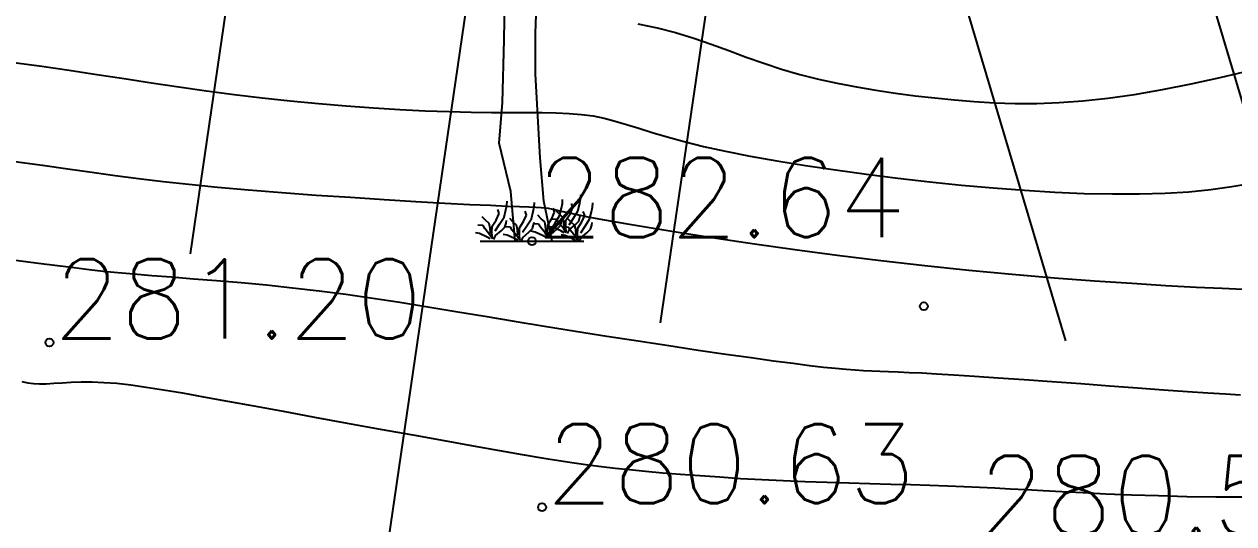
# Model space of a CAD drawing. Extents: x 524954 to 526204, y 9523489 to 9524010.
# Drawn here: x 525939.91 to 525955.18, y 9523699.49 to 9523705.8 of the extents above; entities that cross this region are included whole.
import ezdxf

# ---------------------------------------------------------------- set-up
doc = ezdxf.new("R2010")
doc.units = 0
doc.header["$PDMODE"] = 33
doc.header["$PDSIZE"] = 0.1
doc.linetypes.add('ACAD_ISO12W100', pattern=[21, 12, -3, 0, -3, 0, -3])
for name, color, linetype in [('Arbre', 34, 'ACAD_ISO12W100'), ('CN_01_00', 3, 'Continuous'), ('CN_02_00', 4, 'Continuous'), ('CN_05_00', 6, 'Continuous'), ('Talus', 2, 'Continuous'), ('TopoAlt', 3, 'Continuous'), ('TOPOJIS', 7, 'Continuous')]:
    doc.layers.add(name, color=color, linetype=linetype)
doc.styles.add('Simplex 1.0', font='Simplex.shx', dxfattribs={"width": 0.99, "height": 1})

# ---------------------------------------------------------------- blocks, each defined once
blk = doc.blocks.new('TCPOINT M')
at = {"color": 0}
blk.add_point((0, 0), dxfattribs=at)
at = {"layer": 'TopoAlt', "style": 'Simplex 1.0', "width": 0.99}
blk.add_attdef('ALT', (0.15, 0.15), '', height=1, dxfattribs=at)
blk = doc.blocks.new('v088')
at = {"linetype": 'Continuous'}
for p, q in [((0.045, 2.625), (0.064, 3.179)), ((-0.352, 2.542), (-0.344, 3.046)), ((0.043, 2.109), (0.045, 2.625)), ((-0.373, 1.752), (-0.352, 2.542)), ((0.102, 1.053), (0.043, 2.109)), ((-0.412, 1.235), (-0.373, 1.752)), ((-0.268, 0.628), (-0.412, 1.235)), ((0.151, 0.506), (0.102, 1.053)), ((-0.213, 0), (-0.268, 0.628)), ((-0.317, 0.454), (-0.315, 0.507)), ((0.029, 0.435), (0.031, 0.488)), ((0.256, 0), (0.151, 0.506)), ((0.373, 0.416), (0.385, 0.474)), ((0.385, 0.474), (0.387, 0.526)), ((0.517, 0.426), (0.5, 0.476)), ((0.579, 0.38), (0.603, 0.474)), ((0.603, 0.474), (0.615, 0.531)), ((0.615, 0.531), (0.618, 0.584)), ((0.765, 0.43), (0.767, 0.483)), ((-0.587, 0.264), (-0.627, 0.308)), ((-0.452, 0.267), (-0.416, 0.349)), ((-0.416, 0.349), (-0.433, 0.399)), ((-0.353, 0.303), (-0.329, 0.397)), ((-0.329, 0.397), (-0.317, 0.454)), ((-0.106, 0.248), (-0.07, 0.329)), ((-0.07, 0.329), (-0.087, 0.38)), ((-0.007, 0.284), (0.017, 0.377)), ((0.017, 0.377), (0.029, 0.435)), ((0.115, 0.284), (0.075, 0.327)), ((0.25, 0.286), (0.286, 0.368)), ((0.286, 0.368), (0.269, 0.418)), ((0.293, 0.233), (0.349, 0.322)), ((0.346, 0.341), (0.305, 0.385)), ((0.392, 0.301), (0.346, 0.341)), ((0.349, 0.322), (0.373, 0.416)), ((0.43, 0.264), (0.481, 0.344)), ((0.481, 0.344), (0.517, 0.426)), ((0.524, 0.291), (0.579, 0.38)), ((0.606, 0.303), (0.613, 0.337)), ((0.63, 0.243), (0.666, 0.325)), ((0.666, 0.325), (0.649, 0.375)), ((0.728, 0.279), (0.752, 0.373)), ((0.752, 0.373), (0.765, 0.43)), ((-0.618, 0.197), (-0.683, 0.202)), ((-0.596, 0.159), (-0.618, 0.197)), ((-0.536, 0.087), (-0.596, 0.159)), ((-0.541, 0.224), (-0.587, 0.264)), ((-0.529, 0.166), (-0.541, 0.224)), ((-0.524, 0.099), (-0.529, 0.166)), ((-0.505, 0.106), (-0.502, 0.188)), ((-0.502, 0.188), (-0.452, 0.267)), ((-0.464, 0.132), (-0.409, 0.214)), ((-0.409, 0.214), (-0.353, 0.303)), ((-0.387, 0.132), (-0.341, 0.178)), ((-0.341, 0.178), (-0.327, 0.226)), ((-0.272, 0.178), (-0.337, 0.183)), ((-0.327, 0.226), (-0.32, 0.26)), ((-0.24, 0.245), (-0.281, 0.288)), ((-0.25, 0.139), (-0.272, 0.178)), ((-0.195, 0.204), (-0.24, 0.245)), ((-0.183, 0.147), (-0.195, 0.204)), ((-0.159, 0.087), (-0.156, 0.168)), ((-0.156, 0.168), (-0.106, 0.248)), ((-0.118, 0.113), (-0.063, 0.195)), ((-0.063, 0.195), (-0.007, 0.284)), ((-0.041, 0.113), (0.005, 0.159)), ((0.005, 0.159), (0.019, 0.207)), ((0.019, 0.207), (0.026, 0.24)), ((0.084, 0.216), (0.019, 0.221)), ((0.106, 0.178), (0.084, 0.216)), ((0.166, 0.106), (0.106, 0.178)), ((0.161, 0.243), (0.115, 0.284)), ((0.173, 0.185), (0.161, 0.243)), ((0.178, 0.118), (0.173, 0.185)), ((0.197, 0.125), (0.2, 0.207)), ((0.2, 0.207), (0.25, 0.286)), ((0.272, 0.173), (0.221, 0.183)), ((0.238, 0.151), (0.293, 0.233)), ((0.315, 0.274), (0.25, 0.279)), ((0.365, 0.13), (0.272, 0.173)), ((0.337, 0.236), (0.315, 0.274)), ((0.315, 0.151), (0.361, 0.197)), ((0.397, 0.163), (0.337, 0.236)), ((0.361, 0.197), (0.375, 0.245)), ((0.375, 0.245), (0.382, 0.279)), ((0.404, 0.243), (0.392, 0.301)), ((0.433, 0.108), (0.397, 0.163)), ((0.464, 0.173), (0.399, 0.178)), ((0.409, 0.175), (0.404, 0.243)), ((0.428, 0.183), (0.43, 0.264)), ((0.433, 0.113), (0.428, 0.183)), ((0.495, 0.24), (0.454, 0.284)), ((0.486, 0.135), (0.464, 0.173)), ((0.469, 0.209), (0.524, 0.291)), ((0.474, 0.149), (0.546, 0.209)), ((0.541, 0.2), (0.495, 0.24)), ((0.553, 0.142), (0.541, 0.2)), ((0.546, 0.209), (0.591, 0.255)), ((0.577, 0.082), (0.579, 0.163)), ((0.579, 0.163), (0.63, 0.243)), ((0.591, 0.255), (0.606, 0.303)), ((0.618, 0.108), (0.673, 0.19)), ((0.673, 0.19), (0.728, 0.279)), ((0.695, 0.108), (0.74, 0.154)), ((0.74, 0.154), (0.755, 0.202)), ((0.755, 0.202), (0.762, 0.236)), ((-0.661, 0.096), (-0.712, 0.106)), ((-0.567, 0.053), (-0.661, 0.096)), ((-0.654, 0), (0.654, 0)), ((-0.527, 0.031), (-0.567, 0.053)), ((-0.5, 0.031), (-0.536, 0.087)), ((-0.5, 0.036), (-0.505, 0.106)), ((-0.483, 0.022), (-0.459, 0.072)), ((-0.459, 0.072), (-0.387, 0.132)), ((-0.315, 0.077), (-0.365, 0.087)), ((-0.221, 0.034), (-0.315, 0.077)), ((-0.19, 0.067), (-0.25, 0.139)), ((-0.18, 0.012), (-0.221, 0.034)), ((-0.154, 0.012), (-0.19, 0.067)), ((-0.178, 0.079), (-0.183, 0.147)), ((-0.154, 0.017), (-0.159, 0.087)), ((-0.137, 0.002), (-0.113, 0.053)), ((-0.113, 0.053), (-0.041, 0.113)), ((0.041, 0.115), (-0.01, 0.125)), ((0.135, 0.072), (0.041, 0.115)), ((0.175, 0.05), (0.135, 0.072)), ((0.202, 0.05), (0.166, 0.106)), ((0.202, 0.055), (0.197, 0.125)), ((0.219, 0.041), (0.243, 0.091)), ((0.243, 0.091), (0.315, 0.151)), ((0.406, 0.108), (0.365, 0.13)), ((0.421, 0.072), (0.37, 0.082)), ((0.514, 0.029), (0.421, 0.072)), ((0.45, 0.099), (0.474, 0.149)), ((0.546, 0.063), (0.486, 0.135)), ((0.555, 0.007), (0.514, 0.029)), ((0.582, 0.007), (0.546, 0.063)), ((0.558, 0.075), (0.553, 0.142)), ((0.582, 0.012), (0.577, 0.082)), ((0.599, -0.002), (0.623, 0.048)), ((0.623, 0.048), (0.695, 0.108))]:
    blk.add_line(p, q, dxfattribs=at)

msp = doc.modelspace()

# ---------------------------------------------------------------- linework, layer by layer
at = {"layer": 'CN_01_00', "flags": 128}
for points, elevation in [([(525939.788, 9523704.063), (525940.136, 9523704.017), (525940.456, 9523703.972), (525940.76, 9523703.93), (525941.055, 9523703.889), (525941.351, 9523703.85), (525941.659, 9523703.813), (525941.987, 9523703.777), (525942.345, 9523703.741), (525942.738, 9523703.707), (525943.158, 9523703.673), (525943.592, 9523703.641), (525944.028, 9523703.612), (525944.453, 9523703.585), (525944.854, 9523703.561), (525945.219, 9523703.54), (525945.536, 9523703.523), (525945.795, 9523703.511), (525946.001, 9523703.502), (525946.16, 9523703.496), (525946.28, 9523703.491), (525946.37, 9523703.488), (525946.435, 9523703.485), (525946.484, 9523703.481), (525946.523, 9523703.476), (525946.562, 9523703.468), (525946.607, 9523703.458), (525946.667, 9523703.443), (525946.752, 9523703.423), (525946.869, 9523703.398), (525947.027, 9523703.366), (525947.234, 9523703.328), (525947.499, 9523703.281), (525947.828, 9523703.225), (525948.215, 9523703.163), (525948.652, 9523703.095), (525949.129, 9523703.025), (525949.64, 9523702.953), (525950.174, 9523702.882), (525950.725, 9523702.814), (525951.282, 9523702.75), (525951.839, 9523702.693), (525952.387, 9523702.642), (525952.917, 9523702.598), (525953.423, 9523702.559), (525953.896, 9523702.527), (525954.327, 9523702.5), (525954.71, 9523702.479), (525955.036, 9523702.464), (525955.3, 9523702.454)], 283), ([(525939.877, 9523701.289), (525939.95, 9523701.273), (525940.021, 9523701.263), (525940.098, 9523701.26), (525940.184, 9523701.261), (525940.279, 9523701.266), (525940.385, 9523701.273), (525940.5, 9523701.279), (525940.627, 9523701.283), (525940.764, 9523701.283), (525940.913, 9523701.278), (525941.075, 9523701.266), (525941.251, 9523701.246), (525941.446, 9523701.219), (525941.663, 9523701.185), (525941.904, 9523701.144), (525942.172, 9523701.097), (525942.472, 9523701.042), (525942.807, 9523700.98), (525943.176, 9523700.913), (525943.572, 9523700.84), (525943.984, 9523700.765), (525944.401, 9523700.689), (525944.813, 9523700.614), (525945.209, 9523700.543), (525945.578, 9523700.477), (525945.91, 9523700.418), (525946.197, 9523700.368), (525946.444, 9523700.326), (525946.659, 9523700.291), (525946.851, 9523700.262), (525947.028, 9523700.237), (525947.199, 9523700.215), (525947.371, 9523700.195), (525947.553, 9523700.177), (525947.752, 9523700.158), (525947.967, 9523700.138), (525948.197, 9523700.12), (525948.439, 9523700.101), (525948.692, 9523700.084), (525948.953, 9523700.067), (525949.221, 9523700.052), (525949.494, 9523700.039), (525949.77, 9523700.028), (525950.046, 9523700.018), (525950.32, 9523700.01), (525950.589, 9523700.002), (525950.851, 9523699.995), (525951.103, 9523699.989), (525951.343, 9523699.982), (525951.567, 9523699.974), (525951.775, 9523699.966), (525951.973, 9523699.957), (525952.165, 9523699.947), (525952.359, 9523699.936), (525952.561, 9523699.925), (525952.776, 9523699.913), (525953.013, 9523699.9), (525953.276, 9523699.887), (525953.57, 9523699.873), (525953.891, 9523699.86), (525954.234, 9523699.849), (525954.592, 9523699.84), (525954.959, 9523699.835), (525955.329, 9523699.835)], 281)]:
    msp.add_lwpolyline(points, dxfattribs=dict(at, elevation=elevation))
at = {"layer": 'CN_02_00', "flags": 128}
for points, elevation in [([(525939.776, 9523705.314), (525940.126, 9523705.265), (525940.474, 9523705.214), (525940.821, 9523705.162), (525941.166, 9523705.109), (525941.512, 9523705.057), (525941.859, 9523705.006), (525942.207, 9523704.956), (525942.557, 9523704.91), (525942.91, 9523704.867), (525943.266, 9523704.829), (525943.621, 9523704.795), (525943.973, 9523704.766), (525944.318, 9523704.741), (525944.652, 9523704.72), (525944.971, 9523704.704), (525945.273, 9523704.693), (525945.553, 9523704.685), (525945.808, 9523704.682), (525946.041, 9523704.681), (525946.253, 9523704.681), (525946.447, 9523704.68), (525946.626, 9523704.677), (525946.791, 9523704.67), (525946.945, 9523704.657), (525947.091, 9523704.638), (525947.231, 9523704.61), (525947.371, 9523704.574), (525947.515, 9523704.532), (525947.668, 9523704.483), (525947.837, 9523704.431), (525948.026, 9523704.374), (525948.24, 9523704.315), (525948.485, 9523704.255), (525948.765, 9523704.194), (525949.076, 9523704.133), (525949.414, 9523704.073), (525949.774, 9523704.014), (525950.152, 9523703.958), (525950.543, 9523703.904), (525950.942, 9523703.854), (525951.345, 9523703.808), (525951.747, 9523703.767), (525952.147, 9523703.731), (525952.539, 9523703.701), (525952.923, 9523703.678), (525953.296, 9523703.662), (525953.654, 9523703.654), (525953.995, 9523703.654), (525954.316, 9523703.664), (525954.615, 9523703.683), (525954.896, 9523703.711), (525955.16, 9523703.747), (525955.413, 9523703.791)], 284), ([(525939.796, 9523702.819), (525940.084, 9523702.783), (525940.327, 9523702.752), (525940.536, 9523702.725), (525940.724, 9523702.703), (525940.904, 9523702.682), (525941.089, 9523702.663), (525941.289, 9523702.645), (525941.516, 9523702.626), (525941.768, 9523702.607), (525942.043, 9523702.585), (525942.336, 9523702.562), (525942.645, 9523702.536), (525942.966, 9523702.506), (525943.295, 9523702.472), (525943.63, 9523702.433), (525943.967, 9523702.389), (525944.308, 9523702.341), (525944.652, 9523702.288), (525945.002, 9523702.232), (525945.359, 9523702.173), (525945.723, 9523702.112), (525946.095, 9523702.05), (525946.478, 9523701.987), (525946.87, 9523701.923), (525947.267, 9523701.861), (525947.662, 9523701.8), (525948.048, 9523701.741), (525948.418, 9523701.686), (525948.767, 9523701.635), (525949.087, 9523701.59), (525949.372, 9523701.55), (525949.617, 9523701.518), (525949.825, 9523701.492), (525950.003, 9523701.471), (525950.154, 9523701.455), (525950.286, 9523701.443), (525950.402, 9523701.434), (525950.508, 9523701.427), (525950.611, 9523701.422), (525950.714, 9523701.418), (525950.824, 9523701.414), (525950.945, 9523701.409), (525951.083, 9523701.403), (525951.243, 9523701.396), (525951.43, 9523701.386), (525951.65, 9523701.373), (525951.908, 9523701.357), (525952.206, 9523701.337), (525952.536, 9523701.314), (525952.888, 9523701.288), (525953.251, 9523701.262), (525953.614, 9523701.235), (525953.966, 9523701.209), (525954.298, 9523701.185), (525954.598, 9523701.164), (525954.858, 9523701.146), (525955.081, 9523701.132), (525955.271, 9523701.121)], 282)]:
    msp.add_lwpolyline(points, dxfattribs=dict(at, elevation=elevation))
at = {"layer": 'CN_05_00', "elevation": 285, "flags": 128}
msp.add_lwpolyline([(525947.658, 9523705.8), (525947.901, 9523705.751), (525948.134, 9523705.691), (525948.362, 9523705.62), (525948.584, 9523705.544), (525948.805, 9523705.463), (525949.025, 9523705.382), (525949.246, 9523705.303), (525949.471, 9523705.229), (525949.702, 9523705.162), (525949.937, 9523705.103), (525950.176, 9523705.05), (525950.419, 9523705.004), (525950.664, 9523704.963), (525950.911, 9523704.926), (525951.159, 9523704.894), (525951.407, 9523704.866), (525951.656, 9523704.841), (525951.906, 9523704.82), (525952.161, 9523704.805), (525952.424, 9523704.797), (525952.696, 9523704.797), (525952.98, 9523704.808), (525953.279, 9523704.829), (525953.595, 9523704.863), (525953.931, 9523704.911), (525954.282, 9523704.972), (525954.644, 9523705.043), (525955.014, 9523705.123), (525955.388, 9523705.211)], dxfattribs=at)
at = {"layer": 'Talus'}
for p, q in [((525942.728, 9523707.846), (525942.002, 9523702.899)), ((525945.696, 9523707.411), (525943.519, 9523692.57)), ((525954.504, 9523707.452), (525955.932, 9523702.66)), ((525948.665, 9523706.975), (525947.939, 9523702.028)), ((525951.629, 9523706.595), (525953.057, 9523701.803))]:
    msp.add_line(p, q, dxfattribs=at)

# ---------------------------------------------------------------- block references
at = {"layer": 'Arbre'}
msp.add_blockref('v088', (525946.319, 9523703.058), dxfattribs=at)
at = {"layer": 'TOPOJIS'}
ref = msp.add_blockref('TCPOINT M', (525946.319, 9523703.058, 282.64), dxfattribs=at)
ref.add_attrib('ALT', '282.64', (525946.369, 9523703.108, 282.64), dxfattribs={"layer": 'TopoAlt', "height": 1, "style": 'Simplex 1.0', "width": 0.99})
ref = msp.add_blockref('TCPOINT M', (525940.224, 9523701.781, 281.2), dxfattribs=at)
ref.add_attrib('ALT', '281.20', (525940.274, 9523701.831, 281.2), dxfattribs={"layer": 'TopoAlt', "height": 1, "style": 'Simplex 1.0', "width": 0.99})
msp.add_blockref('TCPOINT M', (525951.269, 9523702.238, 282.59), dxfattribs=at)
ref = msp.add_blockref('TCPOINT M', (525946.447, 9523699.702, 280.63), dxfattribs=at)
ref.add_attrib('ALT', '280.63', (525946.497, 9523699.752, 280.63), dxfattribs={"layer": 'TopoAlt', "height": 1, "style": 'Simplex 1.0', "width": 0.99})
ref = msp.add_blockref('TCPOINT M', (525951.9, 9523699.303, 280.52), dxfattribs=at)
ref.add_attrib('ALT', '280.52', (525951.95, 9523699.353, 280.52), dxfattribs={"layer": 'TopoAlt', "height": 1, "style": 'Simplex 1.0', "width": 0.99})

doc.saveas('drawing.dxf')
